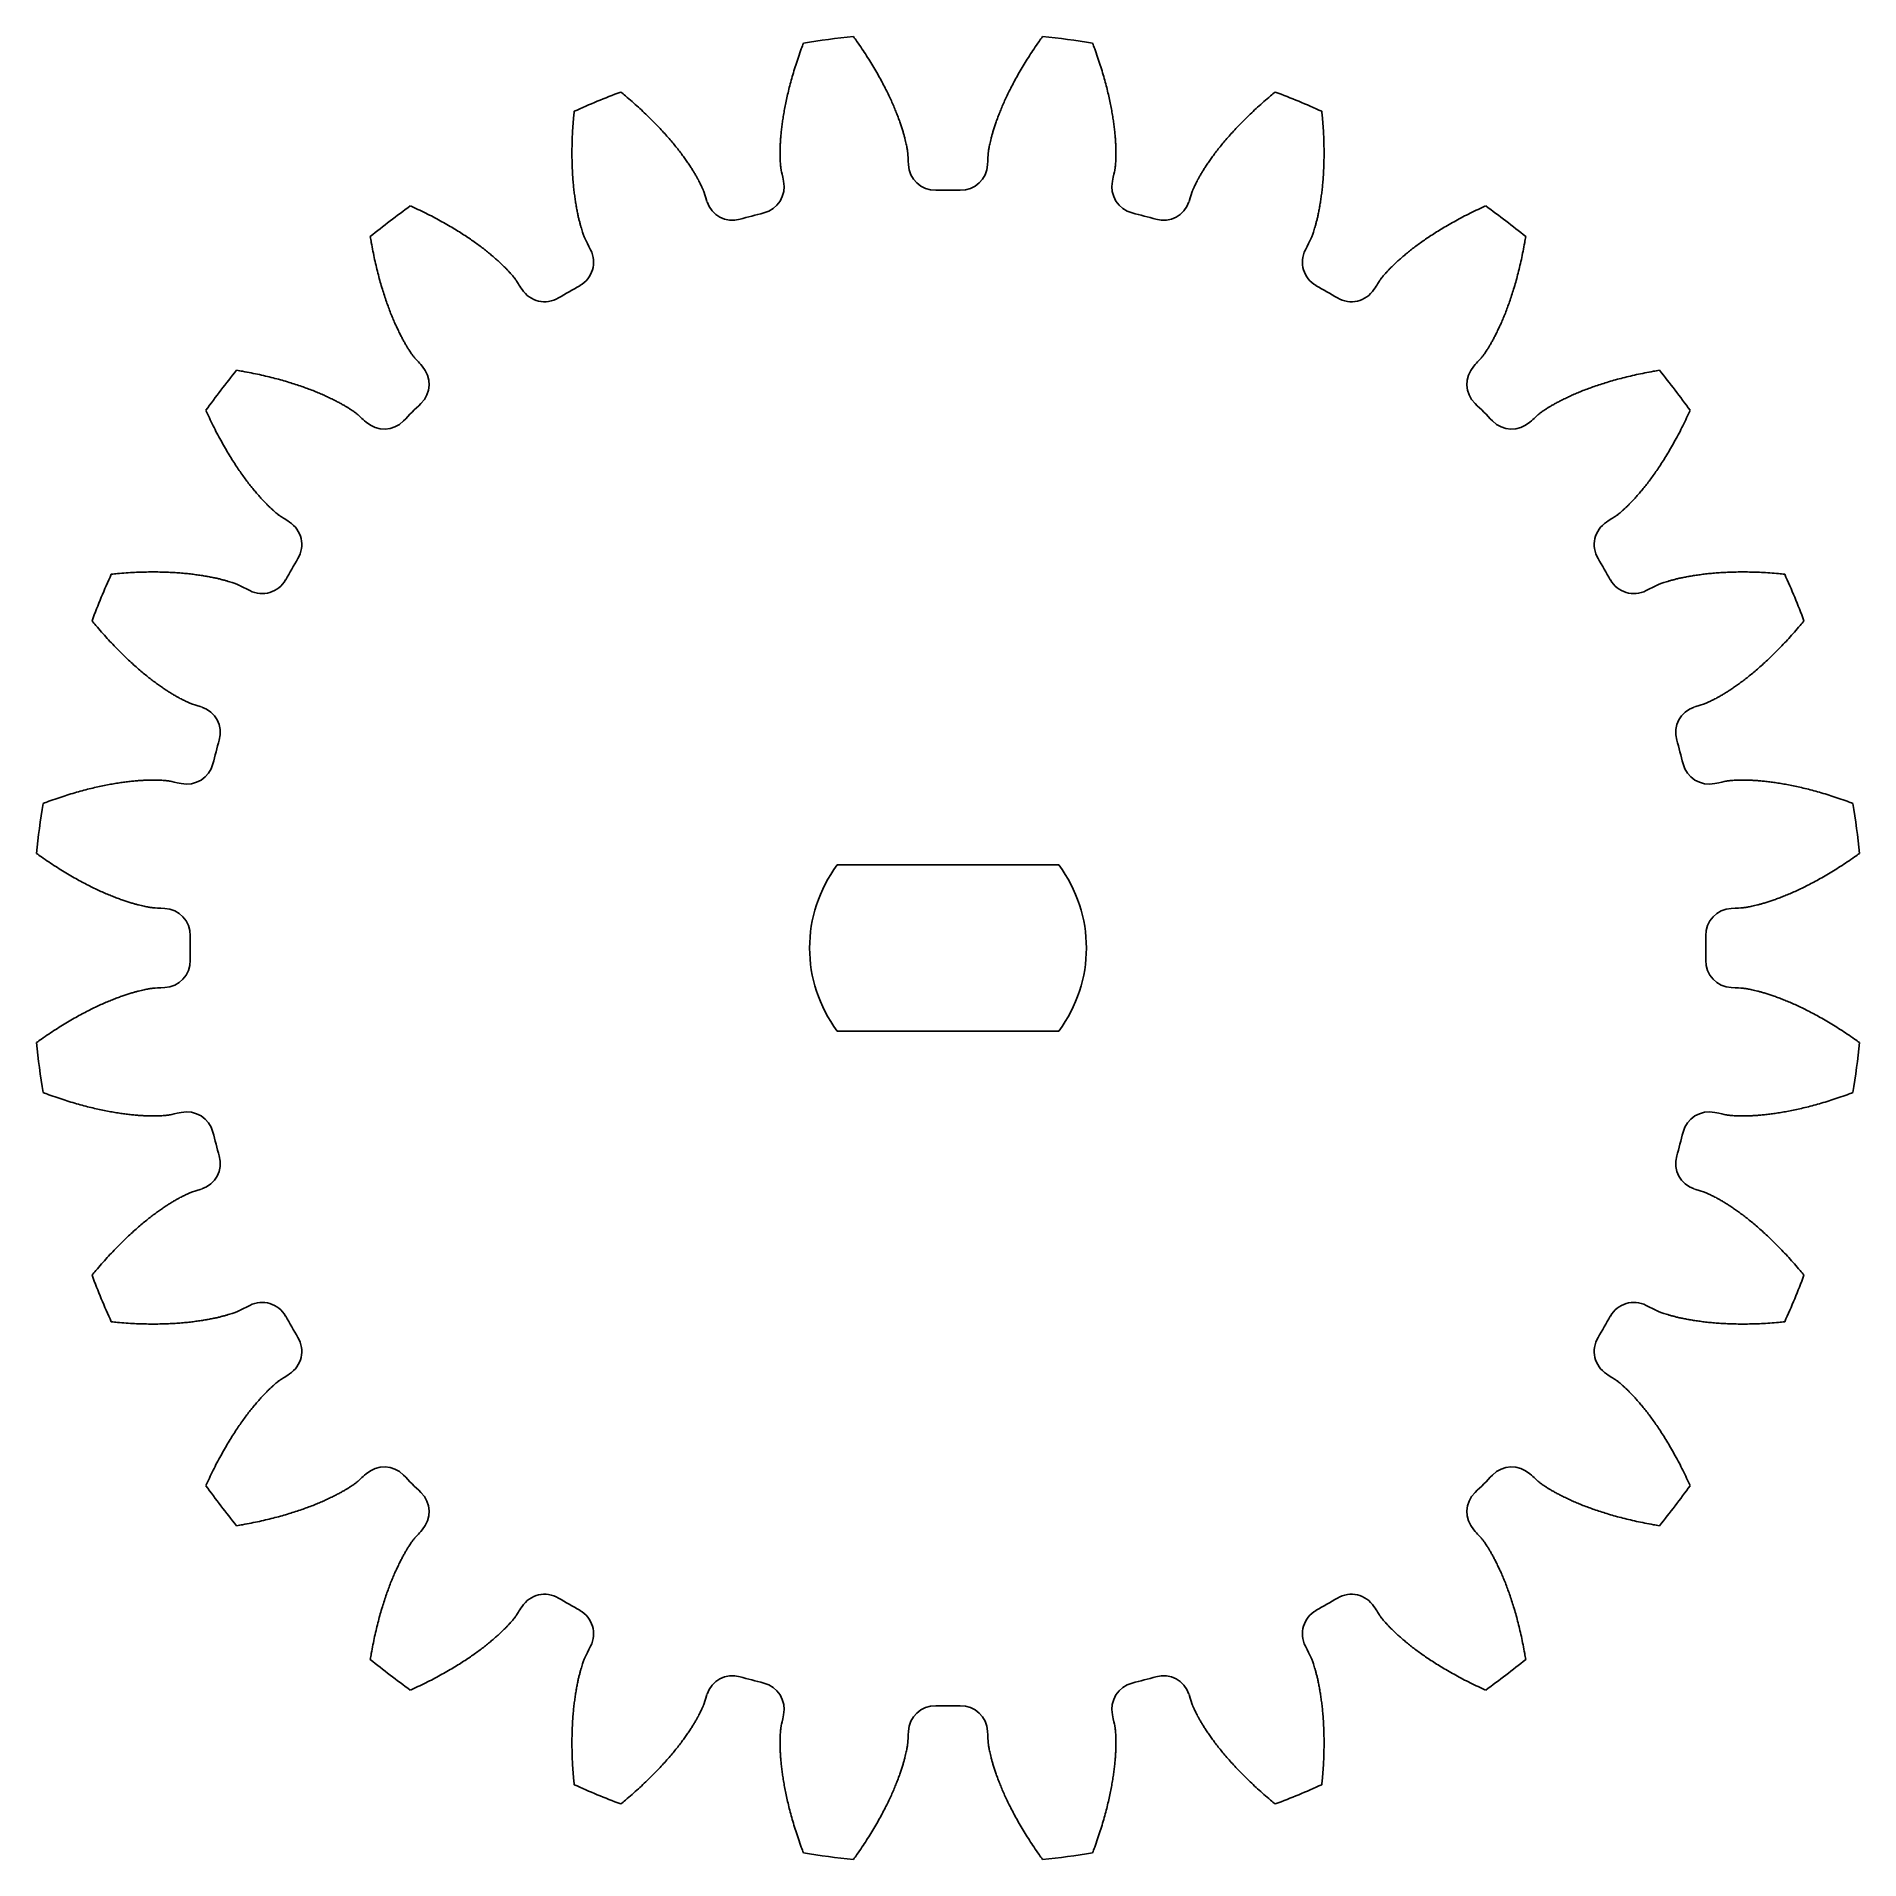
# Model space of a CAD drawing. Extents: x 33.5 to 66.5, y -176.5 to -143.5.
import ezdxf

# ---------------------------------------------------------------- set-up
doc = ezdxf.new("R2010")
doc.units = 0
doc.header["$MEASUREMENT"] = 0
doc.layers.add('VISIBLE', color=7, linetype='CONTINUOUS')

msp = doc.modelspace()

# ---------------------------------------------------------------- linework, layer by layer
at = {"layer": 'VISIBLE'}
for p, q in [((48, -158.5), (52, -158.5)), ((52, -161.5), (48, -161.5))]:
    msp.add_line(p, q, dxfattribs=at)
for centre, radius, start, end in [((50, -160), 16.552, 95.9238, 99.0762), ((50, -160), 16.552, 80.9238, 84.0762), ((50, -160), 16.552, 110.9238, 114.0762), ((50, -160), 16.552, 65.9238, 69.0762), ((49.77, -145.828), 0.486, 182.8937, 270.9291), ((50.23, -145.828), 0.486, 269.0709, 357.1063), ((46.554, -146.252), 0.486, 284.0709, 12.1063), ((53.446, -146.252), 0.486, 167.8937, 255.9291), ((46.11, -146.371), 0.486, 197.8937, 285.9291), ((50, -160), 13.687, 89.0709, 90.9291), ((53.89, -146.371), 0.486, 254.0709, 342.1063), ((50, -160), 16.552, 125.9238, 129.0762), ((50, -160), 13.687, 104.0709, 105.9291), ((50, -160), 13.687, 74.0709, 75.9291), ((50, -160), 16.552, 50.9238, 54.0762), ((43.113, -147.612), 0.486, 299.0709, 27.1063), ((56.887, -147.612), 0.486, 152.8937, 240.9291), ((42.715, -147.842), 0.486, 212.8937, 300.9291), ((50, -160), 13.687, 119.0709, 120.9291), ((50, -160), 13.687, 59.0709, 60.9291), ((57.285, -147.842), 0.486, 239.0709, 327.1063), ((50, -160), 16.552, 140.9238, 144.0762), ((40.142, -149.817), 0.486, 314.0709, 42.1063), ((59.858, -149.817), 0.486, 137.8937, 225.9291), ((50, -160), 16.552, 35.9238, 39.0762), ((50, -160), 13.687, 134.0709, 135.9291), ((50, -160), 13.687, 44.0709, 45.9291), ((39.817, -150.142), 0.486, 227.8937, 315.9291), ((60.183, -150.142), 0.486, 224.0709, 312.1063), ((37.842, -152.715), 0.486, 329.0709, 57.1063), ((62.158, -152.715), 0.486, 122.8937, 210.9291), ((50, -160), 13.687, 149.0709, 150.9291), ((50, -160), 13.687, 29.0709, 30.9291), ((50, -160), 16.552, 155.9238, 159.0762), ((37.612, -153.113), 0.486, 242.8937, 330.9291), ((62.388, -153.113), 0.486, 209.0709, 297.1063), ((50, -160), 16.552, 20.9238, 24.0762), ((36.371, -156.11), 0.486, 344.0709, 72.1063), ((63.629, -156.11), 0.486, 107.8937, 195.9291), ((50, -160), 13.687, 164.0709, 165.9291), ((50, -160), 13.687, 14.0709, 15.9291), ((36.252, -156.554), 0.486, 257.8937, 345.9291), ((63.748, -156.554), 0.486, 194.0709, 282.1063), ((50, -160), 16.552, 170.9238, 174.0762), ((50, -160), 16.552, 5.9238, 9.0762), ((50, -160), 2.5, 143.1301, 216.8699), ((50, -160), 2.5, 323.1301, 36.8699), ((35.828, -159.77), 0.486, 359.0709, 87.1063), ((64.172, -159.77), 0.486, 92.8937, 180.9291), ((50, -160), 13.687, 179.0709, 180.9291), ((50, -160), 13.687, 359.0709, 0.9291), ((35.828, -160.23), 0.486, 272.8937, 0.9291), ((64.172, -160.23), 0.486, 179.0709, 267.1063), ((50, -160), 16.552, 185.9238, 189.0762), ((50, -160), 16.552, 350.9238, 354.0762), ((36.252, -163.446), 0.486, 14.0709, 102.1063), ((63.748, -163.446), 0.486, 77.8937, 165.9291), ((50, -160), 13.687, 194.0709, 195.9291), ((50, -160), 13.687, 344.0709, 345.9291), ((36.371, -163.89), 0.486, 287.8937, 15.9291), ((63.629, -163.89), 0.486, 164.0709, 252.1063), ((50, -160), 16.552, 200.9238, 204.0762), ((50, -160), 16.552, 335.9238, 339.0762), ((37.612, -166.887), 0.486, 29.0709, 117.1063), ((62.388, -166.887), 0.486, 62.8937, 150.9291), ((50, -160), 13.687, 209.0709, 210.9291), ((50, -160), 13.687, 329.0709, 330.9291), ((37.842, -167.285), 0.486, 302.8937, 30.9291), ((62.158, -167.285), 0.486, 149.0709, 237.1063), ((39.817, -169.858), 0.486, 44.0709, 132.1063), ((50, -160), 13.687, 224.0709, 225.9291), ((50, -160), 13.687, 314.0709, 315.9291), ((60.183, -169.858), 0.486, 47.8937, 135.9291), ((50, -160), 16.552, 215.9238, 219.0762), ((40.142, -170.183), 0.486, 317.8937, 45.9291), ((59.858, -170.183), 0.486, 134.0709, 222.1063), ((50, -160), 16.552, 320.9238, 324.0762), ((42.715, -172.158), 0.486, 59.0709, 147.1063), ((50, -160), 13.687, 239.0709, 240.9291), ((50, -160), 13.687, 299.0709, 300.9291), ((57.285, -172.158), 0.486, 32.8937, 120.9291), ((43.113, -172.388), 0.486, 332.8937, 60.9291), ((56.887, -172.388), 0.486, 119.0709, 207.1063), ((50, -160), 16.552, 230.9238, 234.0762), ((50, -160), 16.552, 305.9238, 309.0762), ((46.11, -173.629), 0.486, 74.0709, 162.1063), ((50, -160), 13.687, 254.0709, 255.9291), ((50, -160), 13.687, 284.0709, 285.9291), ((53.89, -173.629), 0.486, 17.8937, 105.9291), ((46.554, -173.748), 0.486, 347.8937, 75.9291), ((53.446, -173.748), 0.486, 104.0709, 192.1063), ((49.77, -174.172), 0.486, 89.0709, 177.1063), ((50, -160), 13.687, 269.0709, 270.9291), ((50.23, -174.172), 0.486, 2.8937, 90.9291), ((50, -160), 16.552, 245.9238, 249.0762), ((50, -160), 16.552, 290.9238, 294.0762), ((50, -160), 16.552, 260.9238, 264.0762), ((50, -160), 16.552, 275.9238, 279.0762)]:
    msp.add_arc(centre, radius, start, end, dxfattribs=at)
for points in [[(49.285, -145.853), (49.279, -145.75), (49.275, -145.658), (49.274, -145.65), (49.272, -145.634), (49.27, -145.615), (49.266, -145.589), (49.261, -145.558), (49.254, -145.521), (49.246, -145.479), (49.235, -145.431), (49.222, -145.378), (49.207, -145.32), (49.188, -145.257), (49.167, -145.188), (49.143, -145.114), (49.115, -145.036), (49.083, -144.953), (49.048, -144.865), (49.009, -144.772), (48.966, -144.675), (48.918, -144.574), (48.866, -144.468), (48.809, -144.359), (48.747, -144.246), (48.679, -144.128), (48.607, -144.008), (48.529, -143.884), (48.446, -143.756), (48.366, -143.64), (48.313, -143.567), (48.292, -143.536)], [(50.715, -145.853), (50.721, -145.75), (50.725, -145.658), (50.726, -145.65), (50.728, -145.634), (50.73, -145.615), (50.734, -145.589), (50.739, -145.558), (50.746, -145.521), (50.754, -145.479), (50.765, -145.431), (50.778, -145.378), (50.793, -145.32), (50.812, -145.257), (50.833, -145.188), (50.857, -145.114), (50.885, -145.036), (50.917, -144.953), (50.952, -144.865), (50.991, -144.772), (51.034, -144.675), (51.082, -144.574), (51.134, -144.468), (51.191, -144.359), (51.253, -144.246), (51.321, -144.128), (51.393, -144.008), (51.471, -143.884), (51.554, -143.756), (51.634, -143.64), (51.687, -143.567), (51.708, -143.536)], [(47.029, -146.15), (47.008, -146.049), (46.989, -145.959), (46.988, -145.951), (46.985, -145.935), (46.982, -145.916), (46.979, -145.89), (46.976, -145.859), (46.973, -145.822), (46.97, -145.779), (46.968, -145.73), (46.967, -145.675), (46.967, -145.615), (46.968, -145.549), (46.971, -145.477), (46.975, -145.4), (46.982, -145.317), (46.991, -145.228), (47.002, -145.134), (47.016, -145.035), (47.033, -144.93), (47.053, -144.819), (47.076, -144.704), (47.103, -144.583), (47.133, -144.458), (47.168, -144.327), (47.206, -144.192), (47.25, -144.052), (47.297, -143.908), (47.344, -143.775), (47.376, -143.69), (47.389, -143.655)], [(52.971, -146.15), (52.992, -146.049), (53.011, -145.959), (53.012, -145.951), (53.015, -145.935), (53.018, -145.916), (53.021, -145.89), (53.024, -145.859), (53.027, -145.822), (53.03, -145.779), (53.032, -145.73), (53.033, -145.675), (53.033, -145.615), (53.032, -145.549), (53.029, -145.477), (53.025, -145.4), (53.018, -145.317), (53.009, -145.228), (52.998, -145.134), (52.984, -145.035), (52.967, -144.93), (52.947, -144.819), (52.924, -144.704), (52.897, -144.583), (52.867, -144.458), (52.832, -144.327), (52.794, -144.192), (52.75, -144.052), (52.703, -143.908), (52.656, -143.775), (52.624, -143.69), (52.611, -143.655)], [(45.647, -146.52), (45.616, -146.422), (45.587, -146.335), (45.585, -146.327), (45.579, -146.312), (45.572, -146.294), (45.561, -146.27), (45.548, -146.241), (45.532, -146.208), (45.513, -146.169), (45.491, -146.126), (45.464, -146.078), (45.434, -146.026), (45.4, -145.969), (45.362, -145.908), (45.319, -145.844), (45.272, -145.775), (45.22, -145.703), (45.163, -145.627), (45.102, -145.548), (45.035, -145.465), (44.962, -145.38), (44.884, -145.291), (44.801, -145.2), (44.712, -145.107), (44.617, -145.011), (44.515, -144.913), (44.408, -144.814), (44.294, -144.712), (44.188, -144.621), (44.118, -144.563), (44.089, -144.539)], [(54.353, -146.52), (54.384, -146.422), (54.413, -146.335), (54.415, -146.327), (54.421, -146.312), (54.428, -146.294), (54.439, -146.27), (54.452, -146.241), (54.468, -146.208), (54.487, -146.169), (54.509, -146.126), (54.536, -146.078), (54.566, -146.026), (54.6, -145.969), (54.638, -145.908), (54.681, -145.844), (54.728, -145.775), (54.78, -145.703), (54.837, -145.627), (54.898, -145.548), (54.965, -145.465), (55.038, -145.38), (55.116, -145.291), (55.199, -145.2), (55.288, -145.107), (55.383, -145.011), (55.485, -144.913), (55.592, -144.814), (55.706, -144.712), (55.812, -144.621), (55.882, -144.563), (55.911, -144.539)], [(43.546, -147.391), (43.499, -147.299), (43.457, -147.217), (43.454, -147.21), (43.447, -147.195), (43.44, -147.177), (43.43, -147.153), (43.419, -147.123), (43.406, -147.088), (43.393, -147.047), (43.378, -147.001), (43.363, -146.948), (43.347, -146.89), (43.331, -146.826), (43.315, -146.756), (43.3, -146.68), (43.285, -146.598), (43.27, -146.51), (43.257, -146.417), (43.244, -146.317), (43.233, -146.211), (43.224, -146.1), (43.217, -145.982), (43.211, -145.859), (43.208, -145.73), (43.208, -145.595), (43.21, -145.454), (43.216, -145.308), (43.224, -145.156), (43.235, -145.015), (43.244, -144.925), (43.248, -144.888)], [(56.454, -147.391), (56.501, -147.299), (56.543, -147.217), (56.546, -147.21), (56.553, -147.195), (56.56, -147.177), (56.57, -147.153), (56.581, -147.123), (56.594, -147.088), (56.607, -147.047), (56.622, -147.001), (56.637, -146.948), (56.653, -146.89), (56.669, -146.826), (56.685, -146.756), (56.7, -146.68), (56.715, -146.598), (56.73, -146.51), (56.743, -146.417), (56.756, -146.317), (56.767, -146.211), (56.776, -146.1), (56.783, -145.982), (56.789, -145.859), (56.792, -145.73), (56.792, -145.595), (56.79, -145.454), (56.784, -145.308), (56.776, -145.156), (56.765, -145.015), (56.756, -144.925), (56.752, -144.888)], [(42.307, -148.106), (42.251, -148.019), (42.201, -147.942), (42.196, -147.936), (42.187, -147.923), (42.175, -147.907), (42.159, -147.887), (42.139, -147.862), (42.115, -147.834), (42.086, -147.802), (42.053, -147.766), (42.016, -147.726), (41.973, -147.684), (41.925, -147.638), (41.873, -147.589), (41.815, -147.537), (41.751, -147.483), (41.683, -147.427), (41.608, -147.368), (41.528, -147.308), (41.442, -147.245), (41.35, -147.182), (41.252, -147.116), (41.148, -147.05), (41.037, -146.983), (40.921, -146.915), (40.798, -146.847), (40.668, -146.778), (40.532, -146.71), (40.405, -146.649), (40.323, -146.611), (40.289, -146.596)], [(57.693, -148.106), (57.749, -148.019), (57.799, -147.942), (57.804, -147.936), (57.813, -147.923), (57.825, -147.907), (57.841, -147.887), (57.861, -147.862), (57.885, -147.834), (57.914, -147.802), (57.947, -147.766), (57.984, -147.726), (58.027, -147.684), (58.075, -147.638), (58.127, -147.589), (58.185, -147.537), (58.249, -147.483), (58.317, -147.427), (58.392, -147.368), (58.472, -147.308), (58.558, -147.245), (58.65, -147.182), (58.748, -147.116), (58.852, -147.05), (58.963, -146.983), (59.079, -146.915), (59.202, -146.847), (59.332, -146.778), (59.468, -146.71), (59.595, -146.649), (59.677, -146.611), (59.711, -146.596)], [(40.502, -149.491), (40.433, -149.414), (40.372, -149.346), (40.367, -149.34), (40.356, -149.327), (40.344, -149.312), (40.329, -149.291), (40.31, -149.266), (40.289, -149.235), (40.265, -149.199), (40.239, -149.158), (40.211, -149.111), (40.181, -149.059), (40.149, -149.001), (40.115, -148.937), (40.081, -148.868), (40.045, -148.793), (40.008, -148.712), (39.971, -148.625), (39.933, -148.532), (39.895, -148.432), (39.857, -148.327), (39.82, -148.215), (39.783, -148.098), (39.746, -147.974), (39.711, -147.843), (39.677, -147.707), (39.644, -147.564), (39.613, -147.415), (39.587, -147.277), (39.572, -147.187), (39.566, -147.15)], [(59.498, -149.491), (59.567, -149.414), (59.628, -149.346), (59.633, -149.34), (59.644, -149.327), (59.656, -149.312), (59.671, -149.291), (59.69, -149.266), (59.711, -149.235), (59.735, -149.199), (59.761, -149.158), (59.789, -149.111), (59.819, -149.059), (59.851, -149.001), (59.885, -148.937), (59.919, -148.868), (59.955, -148.793), (59.992, -148.712), (60.029, -148.625), (60.067, -148.532), (60.105, -148.432), (60.143, -148.327), (60.18, -148.215), (60.217, -148.098), (60.254, -147.974), (60.289, -147.843), (60.323, -147.707), (60.356, -147.564), (60.387, -147.415), (60.413, -147.277), (60.428, -147.187), (60.434, -147.15)], [(39.491, -150.502), (39.414, -150.433), (39.346, -150.372), (39.34, -150.367), (39.327, -150.356), (39.312, -150.344), (39.291, -150.329), (39.266, -150.31), (39.235, -150.289), (39.199, -150.265), (39.158, -150.239), (39.111, -150.211), (39.059, -150.181), (39.001, -150.149), (38.937, -150.115), (38.868, -150.081), (38.793, -150.045), (38.712, -150.008), (38.625, -149.971), (38.532, -149.933), (38.432, -149.895), (38.327, -149.857), (38.215, -149.82), (38.098, -149.783), (37.974, -149.746), (37.843, -149.711), (37.707, -149.677), (37.564, -149.644), (37.415, -149.613), (37.277, -149.587), (37.187, -149.572), (37.15, -149.566)], [(60.509, -150.502), (60.586, -150.433), (60.654, -150.372), (60.66, -150.367), (60.673, -150.356), (60.688, -150.344), (60.709, -150.329), (60.734, -150.31), (60.765, -150.289), (60.801, -150.265), (60.842, -150.239), (60.889, -150.211), (60.941, -150.181), (60.999, -150.149), (61.063, -150.115), (61.132, -150.081), (61.207, -150.045), (61.288, -150.008), (61.375, -149.971), (61.468, -149.933), (61.568, -149.895), (61.673, -149.857), (61.785, -149.82), (61.902, -149.783), (62.026, -149.746), (62.157, -149.711), (62.293, -149.677), (62.436, -149.644), (62.585, -149.613), (62.723, -149.587), (62.813, -149.572), (62.85, -149.566)], [(38.106, -152.307), (38.019, -152.251), (37.942, -152.201), (37.936, -152.196), (37.923, -152.187), (37.907, -152.175), (37.887, -152.159), (37.862, -152.139), (37.834, -152.115), (37.802, -152.086), (37.766, -152.053), (37.726, -152.016), (37.684, -151.973), (37.638, -151.925), (37.589, -151.873), (37.537, -151.815), (37.483, -151.751), (37.427, -151.683), (37.368, -151.608), (37.308, -151.528), (37.245, -151.442), (37.182, -151.35), (37.116, -151.252), (37.05, -151.148), (36.983, -151.037), (36.915, -150.921), (36.847, -150.798), (36.778, -150.668), (36.71, -150.532), (36.649, -150.405), (36.611, -150.323), (36.596, -150.289)], [(61.894, -152.307), (61.981, -152.251), (62.058, -152.201), (62.064, -152.196), (62.077, -152.187), (62.093, -152.175), (62.113, -152.159), (62.138, -152.139), (62.166, -152.115), (62.198, -152.086), (62.234, -152.053), (62.274, -152.016), (62.316, -151.973), (62.362, -151.925), (62.411, -151.873), (62.463, -151.815), (62.517, -151.751), (62.573, -151.683), (62.632, -151.608), (62.692, -151.528), (62.755, -151.442), (62.818, -151.35), (62.884, -151.252), (62.95, -151.148), (63.017, -151.037), (63.085, -150.921), (63.153, -150.798), (63.222, -150.668), (63.29, -150.532), (63.351, -150.405), (63.389, -150.323), (63.404, -150.289)], [(37.391, -153.546), (37.299, -153.499), (37.217, -153.457), (37.21, -153.454), (37.195, -153.447), (37.177, -153.44), (37.153, -153.43), (37.123, -153.419), (37.088, -153.406), (37.047, -153.393), (37.001, -153.378), (36.948, -153.363), (36.89, -153.347), (36.826, -153.331), (36.756, -153.315), (36.68, -153.3), (36.598, -153.285), (36.51, -153.27), (36.417, -153.257), (36.317, -153.244), (36.211, -153.233), (36.1, -153.224), (35.982, -153.217), (35.859, -153.211), (35.73, -153.208), (35.595, -153.208), (35.454, -153.21), (35.308, -153.216), (35.156, -153.224), (35.015, -153.235), (34.925, -153.244), (34.888, -153.248)], [(62.609, -153.546), (62.701, -153.499), (62.783, -153.457), (62.79, -153.454), (62.805, -153.447), (62.823, -153.44), (62.847, -153.43), (62.877, -153.419), (62.912, -153.406), (62.953, -153.393), (62.999, -153.378), (63.052, -153.363), (63.11, -153.347), (63.174, -153.331), (63.244, -153.315), (63.32, -153.3), (63.402, -153.285), (63.49, -153.27), (63.583, -153.257), (63.683, -153.244), (63.789, -153.233), (63.9, -153.224), (64.018, -153.217), (64.141, -153.211), (64.27, -153.208), (64.405, -153.208), (64.546, -153.21), (64.692, -153.216), (64.844, -153.224), (64.985, -153.235), (65.075, -153.244), (65.112, -153.248)], [(36.52, -155.647), (36.422, -155.616), (36.335, -155.587), (36.327, -155.585), (36.312, -155.579), (36.294, -155.572), (36.27, -155.561), (36.241, -155.548), (36.208, -155.532), (36.169, -155.513), (36.126, -155.491), (36.078, -155.464), (36.026, -155.434), (35.969, -155.4), (35.908, -155.362), (35.844, -155.319), (35.775, -155.272), (35.703, -155.22), (35.627, -155.163), (35.548, -155.102), (35.465, -155.035), (35.38, -154.962), (35.291, -154.884), (35.2, -154.801), (35.107, -154.712), (35.011, -154.617), (34.913, -154.515), (34.814, -154.408), (34.712, -154.294), (34.621, -154.188), (34.563, -154.118), (34.539, -154.089)], [(63.48, -155.647), (63.578, -155.616), (63.665, -155.587), (63.673, -155.585), (63.688, -155.579), (63.706, -155.572), (63.73, -155.561), (63.759, -155.548), (63.792, -155.532), (63.831, -155.513), (63.874, -155.491), (63.922, -155.464), (63.974, -155.434), (64.031, -155.4), (64.092, -155.362), (64.156, -155.319), (64.225, -155.272), (64.297, -155.22), (64.373, -155.163), (64.452, -155.102), (64.535, -155.035), (64.62, -154.962), (64.709, -154.884), (64.8, -154.801), (64.893, -154.712), (64.989, -154.617), (65.087, -154.515), (65.186, -154.408), (65.288, -154.294), (65.379, -154.188), (65.437, -154.118), (65.461, -154.089)], [(36.15, -157.029), (36.049, -157.008), (35.959, -156.989), (35.951, -156.988), (35.935, -156.985), (35.916, -156.982), (35.89, -156.979), (35.859, -156.976), (35.822, -156.973), (35.779, -156.97), (35.73, -156.968), (35.675, -156.967), (35.615, -156.967), (35.549, -156.968), (35.477, -156.971), (35.4, -156.975), (35.317, -156.982), (35.228, -156.991), (35.134, -157.002), (35.035, -157.016), (34.93, -157.033), (34.819, -157.053), (34.704, -157.076), (34.583, -157.103), (34.458, -157.133), (34.327, -157.168), (34.192, -157.206), (34.052, -157.25), (33.908, -157.297), (33.775, -157.344), (33.69, -157.376), (33.655, -157.389)], [(63.85, -157.029), (63.951, -157.008), (64.041, -156.989), (64.049, -156.988), (64.065, -156.985), (64.084, -156.982), (64.11, -156.979), (64.141, -156.976), (64.178, -156.973), (64.221, -156.97), (64.27, -156.968), (64.325, -156.967), (64.385, -156.967), (64.451, -156.968), (64.523, -156.971), (64.6, -156.975), (64.683, -156.982), (64.772, -156.991), (64.866, -157.002), (64.965, -157.016), (65.07, -157.033), (65.181, -157.053), (65.296, -157.076), (65.417, -157.103), (65.542, -157.133), (65.673, -157.168), (65.808, -157.206), (65.948, -157.25), (66.092, -157.297), (66.225, -157.344), (66.31, -157.376), (66.345, -157.389)], [(35.853, -159.285), (35.75, -159.279), (35.658, -159.275), (35.65, -159.274), (35.634, -159.272), (35.615, -159.27), (35.589, -159.266), (35.558, -159.261), (35.521, -159.254), (35.479, -159.246), (35.431, -159.235), (35.378, -159.222), (35.32, -159.207), (35.257, -159.188), (35.188, -159.167), (35.114, -159.143), (35.036, -159.115), (34.953, -159.083), (34.865, -159.048), (34.772, -159.009), (34.675, -158.966), (34.574, -158.918), (34.468, -158.866), (34.359, -158.809), (34.246, -158.747), (34.128, -158.679), (34.008, -158.607), (33.884, -158.529), (33.756, -158.446), (33.64, -158.366), (33.567, -158.313), (33.536, -158.292)], [(64.147, -159.285), (64.25, -159.279), (64.342, -159.275), (64.35, -159.274), (64.366, -159.272), (64.385, -159.27), (64.411, -159.266), (64.442, -159.261), (64.479, -159.254), (64.521, -159.246), (64.569, -159.235), (64.622, -159.222), (64.68, -159.207), (64.743, -159.188), (64.812, -159.167), (64.886, -159.143), (64.964, -159.115), (65.047, -159.083), (65.135, -159.048), (65.228, -159.009), (65.325, -158.966), (65.426, -158.918), (65.532, -158.866), (65.641, -158.809), (65.754, -158.747), (65.872, -158.679), (65.992, -158.607), (66.116, -158.529), (66.244, -158.446), (66.36, -158.366), (66.433, -158.313), (66.464, -158.292)], [(35.853, -160.715), (35.75, -160.721), (35.658, -160.725), (35.65, -160.726), (35.634, -160.728), (35.615, -160.73), (35.589, -160.734), (35.558, -160.739), (35.521, -160.746), (35.479, -160.754), (35.431, -160.765), (35.378, -160.778), (35.32, -160.793), (35.257, -160.812), (35.188, -160.833), (35.114, -160.857), (35.036, -160.885), (34.953, -160.917), (34.865, -160.952), (34.772, -160.991), (34.675, -161.034), (34.574, -161.082), (34.468, -161.134), (34.359, -161.191), (34.246, -161.253), (34.128, -161.321), (34.008, -161.393), (33.884, -161.471), (33.756, -161.554), (33.64, -161.634), (33.567, -161.687), (33.536, -161.708)], [(64.147, -160.715), (64.25, -160.721), (64.342, -160.725), (64.35, -160.726), (64.366, -160.728), (64.385, -160.73), (64.411, -160.734), (64.442, -160.739), (64.479, -160.746), (64.521, -160.754), (64.569, -160.765), (64.622, -160.778), (64.68, -160.793), (64.743, -160.812), (64.812, -160.833), (64.886, -160.857), (64.964, -160.885), (65.047, -160.917), (65.135, -160.952), (65.228, -160.991), (65.325, -161.034), (65.426, -161.082), (65.532, -161.134), (65.641, -161.191), (65.754, -161.253), (65.872, -161.321), (65.992, -161.393), (66.116, -161.471), (66.244, -161.554), (66.36, -161.634), (66.433, -161.687), (66.464, -161.708)], [(36.15, -162.971), (36.049, -162.992), (35.959, -163.011), (35.951, -163.012), (35.935, -163.015), (35.916, -163.018), (35.89, -163.021), (35.859, -163.024), (35.822, -163.027), (35.779, -163.03), (35.73, -163.032), (35.675, -163.033), (35.615, -163.033), (35.549, -163.032), (35.477, -163.029), (35.4, -163.025), (35.317, -163.018), (35.228, -163.009), (35.134, -162.998), (35.035, -162.984), (34.93, -162.967), (34.819, -162.947), (34.704, -162.924), (34.583, -162.897), (34.458, -162.867), (34.327, -162.832), (34.192, -162.794), (34.052, -162.75), (33.908, -162.703), (33.775, -162.656), (33.69, -162.624), (33.655, -162.611)], [(63.85, -162.971), (63.951, -162.992), (64.041, -163.011), (64.049, -163.012), (64.065, -163.015), (64.084, -163.018), (64.11, -163.021), (64.141, -163.024), (64.178, -163.027), (64.221, -163.03), (64.27, -163.032), (64.325, -163.033), (64.385, -163.033), (64.451, -163.032), (64.523, -163.029), (64.6, -163.025), (64.683, -163.018), (64.772, -163.009), (64.866, -162.998), (64.965, -162.984), (65.07, -162.967), (65.181, -162.947), (65.296, -162.924), (65.417, -162.897), (65.542, -162.867), (65.673, -162.832), (65.808, -162.794), (65.948, -162.75), (66.092, -162.703), (66.225, -162.656), (66.31, -162.624), (66.345, -162.611)], [(36.52, -164.353), (36.422, -164.384), (36.335, -164.413), (36.327, -164.415), (36.312, -164.421), (36.294, -164.428), (36.27, -164.439), (36.241, -164.452), (36.208, -164.468), (36.169, -164.487), (36.126, -164.509), (36.078, -164.536), (36.026, -164.566), (35.969, -164.6), (35.908, -164.638), (35.844, -164.681), (35.775, -164.728), (35.703, -164.78), (35.627, -164.837), (35.548, -164.898), (35.465, -164.965), (35.38, -165.038), (35.291, -165.116), (35.2, -165.199), (35.107, -165.288), (35.011, -165.383), (34.913, -165.485), (34.814, -165.592), (34.712, -165.706), (34.621, -165.812), (34.563, -165.882), (34.539, -165.911)], [(63.48, -164.353), (63.578, -164.384), (63.665, -164.413), (63.673, -164.415), (63.688, -164.421), (63.706, -164.428), (63.73, -164.439), (63.759, -164.452), (63.792, -164.468), (63.831, -164.487), (63.874, -164.509), (63.922, -164.536), (63.974, -164.566), (64.031, -164.6), (64.092, -164.638), (64.156, -164.681), (64.225, -164.728), (64.297, -164.78), (64.373, -164.837), (64.452, -164.898), (64.535, -164.965), (64.62, -165.038), (64.709, -165.116), (64.8, -165.199), (64.893, -165.288), (64.989, -165.383), (65.087, -165.485), (65.186, -165.592), (65.288, -165.706), (65.379, -165.812), (65.437, -165.882), (65.461, -165.911)], [(37.391, -166.454), (37.299, -166.501), (37.217, -166.543), (37.21, -166.546), (37.195, -166.553), (37.177, -166.56), (37.153, -166.57), (37.123, -166.581), (37.088, -166.594), (37.047, -166.607), (37.001, -166.622), (36.948, -166.637), (36.89, -166.653), (36.826, -166.669), (36.756, -166.685), (36.68, -166.7), (36.598, -166.715), (36.51, -166.73), (36.417, -166.743), (36.317, -166.756), (36.211, -166.767), (36.1, -166.776), (35.982, -166.783), (35.859, -166.789), (35.73, -166.792), (35.595, -166.792), (35.454, -166.79), (35.308, -166.784), (35.156, -166.776), (35.015, -166.765), (34.925, -166.756), (34.888, -166.752)], [(62.609, -166.454), (62.701, -166.501), (62.783, -166.543), (62.79, -166.546), (62.805, -166.553), (62.823, -166.56), (62.847, -166.57), (62.877, -166.581), (62.912, -166.594), (62.953, -166.607), (62.999, -166.622), (63.052, -166.637), (63.11, -166.653), (63.174, -166.669), (63.244, -166.685), (63.32, -166.7), (63.402, -166.715), (63.49, -166.73), (63.583, -166.743), (63.683, -166.756), (63.789, -166.767), (63.9, -166.776), (64.018, -166.783), (64.141, -166.789), (64.27, -166.792), (64.405, -166.792), (64.546, -166.79), (64.692, -166.784), (64.844, -166.776), (64.985, -166.765), (65.075, -166.756), (65.112, -166.752)], [(38.106, -167.693), (38.019, -167.749), (37.942, -167.799), (37.936, -167.804), (37.923, -167.813), (37.907, -167.825), (37.887, -167.841), (37.862, -167.861), (37.834, -167.885), (37.802, -167.914), (37.766, -167.947), (37.726, -167.984), (37.684, -168.027), (37.638, -168.075), (37.589, -168.127), (37.537, -168.185), (37.483, -168.249), (37.427, -168.317), (37.368, -168.392), (37.308, -168.472), (37.245, -168.558), (37.182, -168.65), (37.116, -168.748), (37.05, -168.852), (36.983, -168.963), (36.915, -169.079), (36.847, -169.202), (36.778, -169.332), (36.71, -169.468), (36.649, -169.595), (36.611, -169.677), (36.596, -169.711)], [(61.894, -167.693), (61.981, -167.749), (62.058, -167.799), (62.064, -167.804), (62.077, -167.813), (62.093, -167.825), (62.113, -167.841), (62.138, -167.861), (62.166, -167.885), (62.198, -167.914), (62.234, -167.947), (62.274, -167.984), (62.316, -168.027), (62.362, -168.075), (62.411, -168.127), (62.463, -168.185), (62.517, -168.249), (62.573, -168.317), (62.632, -168.392), (62.692, -168.472), (62.755, -168.558), (62.818, -168.65), (62.884, -168.748), (62.95, -168.852), (63.017, -168.963), (63.085, -169.079), (63.153, -169.202), (63.222, -169.332), (63.29, -169.468), (63.351, -169.595), (63.389, -169.677), (63.404, -169.711)], [(39.491, -169.498), (39.414, -169.567), (39.346, -169.628), (39.34, -169.633), (39.327, -169.644), (39.312, -169.656), (39.291, -169.671), (39.266, -169.69), (39.235, -169.711), (39.199, -169.735), (39.158, -169.761), (39.111, -169.789), (39.059, -169.819), (39.001, -169.851), (38.937, -169.885), (38.868, -169.919), (38.793, -169.955), (38.712, -169.992), (38.625, -170.029), (38.532, -170.067), (38.432, -170.105), (38.327, -170.143), (38.215, -170.18), (38.098, -170.217), (37.974, -170.254), (37.843, -170.289), (37.707, -170.323), (37.564, -170.356), (37.415, -170.387), (37.277, -170.413), (37.187, -170.428), (37.15, -170.434)], [(60.509, -169.498), (60.586, -169.567), (60.654, -169.628), (60.66, -169.633), (60.673, -169.644), (60.688, -169.656), (60.709, -169.671), (60.734, -169.69), (60.765, -169.711), (60.801, -169.735), (60.842, -169.761), (60.889, -169.789), (60.941, -169.819), (60.999, -169.851), (61.063, -169.885), (61.132, -169.919), (61.207, -169.955), (61.288, -169.992), (61.375, -170.029), (61.468, -170.067), (61.568, -170.105), (61.673, -170.143), (61.785, -170.18), (61.902, -170.217), (62.026, -170.254), (62.157, -170.289), (62.293, -170.323), (62.436, -170.356), (62.585, -170.387), (62.723, -170.413), (62.813, -170.428), (62.85, -170.434)], [(40.502, -170.509), (40.433, -170.586), (40.372, -170.654), (40.367, -170.66), (40.356, -170.673), (40.344, -170.688), (40.329, -170.709), (40.31, -170.734), (40.289, -170.765), (40.265, -170.801), (40.239, -170.842), (40.211, -170.889), (40.181, -170.941), (40.149, -170.999), (40.115, -171.063), (40.081, -171.132), (40.045, -171.207), (40.008, -171.288), (39.971, -171.375), (39.933, -171.468), (39.895, -171.568), (39.857, -171.673), (39.82, -171.785), (39.783, -171.902), (39.746, -172.026), (39.711, -172.157), (39.677, -172.293), (39.644, -172.436), (39.613, -172.585), (39.587, -172.723), (39.572, -172.813), (39.566, -172.85)], [(59.498, -170.509), (59.567, -170.586), (59.628, -170.654), (59.633, -170.66), (59.644, -170.673), (59.656, -170.688), (59.671, -170.709), (59.69, -170.734), (59.711, -170.765), (59.735, -170.801), (59.761, -170.842), (59.789, -170.889), (59.819, -170.941), (59.851, -170.999), (59.885, -171.063), (59.919, -171.132), (59.955, -171.207), (59.992, -171.288), (60.029, -171.375), (60.067, -171.468), (60.105, -171.568), (60.143, -171.673), (60.18, -171.785), (60.217, -171.902), (60.254, -172.026), (60.289, -172.157), (60.323, -172.293), (60.356, -172.436), (60.387, -172.585), (60.413, -172.723), (60.428, -172.813), (60.434, -172.85)], [(42.307, -171.894), (42.251, -171.981), (42.201, -172.058), (42.196, -172.064), (42.187, -172.077), (42.175, -172.093), (42.159, -172.113), (42.139, -172.138), (42.115, -172.166), (42.086, -172.198), (42.053, -172.234), (42.016, -172.274), (41.973, -172.316), (41.925, -172.362), (41.873, -172.411), (41.815, -172.463), (41.751, -172.517), (41.683, -172.573), (41.608, -172.632), (41.528, -172.692), (41.442, -172.755), (41.35, -172.818), (41.252, -172.884), (41.148, -172.95), (41.037, -173.017), (40.921, -173.085), (40.798, -173.153), (40.668, -173.222), (40.532, -173.29), (40.405, -173.351), (40.323, -173.389), (40.289, -173.404)], [(57.693, -171.894), (57.749, -171.981), (57.799, -172.058), (57.804, -172.064), (57.813, -172.077), (57.825, -172.093), (57.841, -172.113), (57.861, -172.138), (57.885, -172.166), (57.914, -172.198), (57.947, -172.234), (57.984, -172.274), (58.027, -172.316), (58.075, -172.362), (58.127, -172.411), (58.185, -172.463), (58.249, -172.517), (58.317, -172.573), (58.392, -172.632), (58.472, -172.692), (58.558, -172.755), (58.65, -172.818), (58.748, -172.884), (58.852, -172.95), (58.963, -173.017), (59.079, -173.085), (59.202, -173.153), (59.332, -173.222), (59.468, -173.29), (59.595, -173.351), (59.677, -173.389), (59.711, -173.404)], [(43.546, -172.609), (43.499, -172.701), (43.457, -172.783), (43.454, -172.79), (43.447, -172.805), (43.44, -172.823), (43.43, -172.847), (43.419, -172.877), (43.406, -172.912), (43.393, -172.953), (43.378, -172.999), (43.363, -173.052), (43.347, -173.11), (43.331, -173.174), (43.315, -173.244), (43.3, -173.32), (43.285, -173.402), (43.27, -173.49), (43.257, -173.583), (43.244, -173.683), (43.233, -173.789), (43.224, -173.9), (43.217, -174.018), (43.211, -174.141), (43.208, -174.27), (43.208, -174.405), (43.21, -174.546), (43.216, -174.692), (43.224, -174.844), (43.235, -174.985), (43.244, -175.075), (43.248, -175.112)], [(56.454, -172.609), (56.501, -172.701), (56.543, -172.783), (56.546, -172.79), (56.553, -172.805), (56.56, -172.823), (56.57, -172.847), (56.581, -172.877), (56.594, -172.912), (56.607, -172.953), (56.622, -172.999), (56.637, -173.052), (56.653, -173.11), (56.669, -173.174), (56.685, -173.244), (56.7, -173.32), (56.715, -173.402), (56.73, -173.49), (56.743, -173.583), (56.756, -173.683), (56.767, -173.789), (56.776, -173.9), (56.783, -174.018), (56.789, -174.141), (56.792, -174.27), (56.792, -174.405), (56.79, -174.546), (56.784, -174.692), (56.776, -174.844), (56.765, -174.985), (56.756, -175.075), (56.752, -175.112)], [(45.647, -173.48), (45.616, -173.578), (45.587, -173.665), (45.585, -173.673), (45.579, -173.688), (45.572, -173.706), (45.561, -173.73), (45.548, -173.759), (45.532, -173.792), (45.513, -173.831), (45.491, -173.874), (45.464, -173.922), (45.434, -173.974), (45.4, -174.031), (45.362, -174.092), (45.319, -174.156), (45.272, -174.225), (45.22, -174.297), (45.163, -174.373), (45.102, -174.452), (45.035, -174.535), (44.962, -174.62), (44.884, -174.709), (44.801, -174.8), (44.712, -174.893), (44.617, -174.989), (44.515, -175.087), (44.408, -175.186), (44.294, -175.288), (44.188, -175.379), (44.118, -175.437), (44.089, -175.461)], [(54.353, -173.48), (54.384, -173.578), (54.413, -173.665), (54.415, -173.673), (54.421, -173.688), (54.428, -173.706), (54.439, -173.73), (54.452, -173.759), (54.468, -173.792), (54.487, -173.831), (54.509, -173.874), (54.536, -173.922), (54.566, -173.974), (54.6, -174.031), (54.638, -174.092), (54.681, -174.156), (54.728, -174.225), (54.78, -174.297), (54.837, -174.373), (54.898, -174.452), (54.965, -174.535), (55.038, -174.62), (55.116, -174.709), (55.199, -174.8), (55.288, -174.893), (55.383, -174.989), (55.485, -175.087), (55.592, -175.186), (55.706, -175.288), (55.812, -175.379), (55.882, -175.437), (55.911, -175.461)], [(47.029, -173.85), (47.008, -173.951), (46.989, -174.041), (46.988, -174.049), (46.985, -174.065), (46.982, -174.084), (46.979, -174.11), (46.976, -174.141), (46.973, -174.178), (46.97, -174.221), (46.968, -174.27), (46.967, -174.325), (46.967, -174.385), (46.968, -174.451), (46.971, -174.523), (46.975, -174.6), (46.982, -174.683), (46.991, -174.772), (47.002, -174.866), (47.016, -174.965), (47.033, -175.07), (47.053, -175.181), (47.076, -175.296), (47.103, -175.417), (47.133, -175.542), (47.168, -175.673), (47.206, -175.808), (47.25, -175.948), (47.297, -176.092), (47.344, -176.225), (47.376, -176.31), (47.389, -176.345)], [(52.971, -173.85), (52.992, -173.951), (53.011, -174.041), (53.012, -174.049), (53.015, -174.065), (53.018, -174.084), (53.021, -174.11), (53.024, -174.141), (53.027, -174.178), (53.03, -174.221), (53.032, -174.27), (53.033, -174.325), (53.033, -174.385), (53.032, -174.451), (53.029, -174.523), (53.025, -174.6), (53.018, -174.683), (53.009, -174.772), (52.998, -174.866), (52.984, -174.965), (52.967, -175.07), (52.947, -175.181), (52.924, -175.296), (52.897, -175.417), (52.867, -175.542), (52.832, -175.673), (52.794, -175.808), (52.75, -175.948), (52.703, -176.092), (52.656, -176.225), (52.624, -176.31), (52.611, -176.345)], [(49.285, -174.147), (49.279, -174.25), (49.275, -174.342), (49.274, -174.35), (49.272, -174.366), (49.27, -174.385), (49.266, -174.411), (49.261, -174.442), (49.254, -174.479), (49.246, -174.521), (49.235, -174.569), (49.222, -174.622), (49.207, -174.68), (49.188, -174.743), (49.167, -174.812), (49.143, -174.886), (49.115, -174.964), (49.083, -175.047), (49.048, -175.135), (49.009, -175.228), (48.966, -175.325), (48.918, -175.426), (48.866, -175.532), (48.809, -175.641), (48.747, -175.754), (48.679, -175.872), (48.607, -175.992), (48.529, -176.116), (48.446, -176.244), (48.366, -176.36), (48.313, -176.433), (48.292, -176.464)], [(50.715, -174.147), (50.721, -174.25), (50.725, -174.342), (50.726, -174.35), (50.728, -174.366), (50.73, -174.385), (50.734, -174.411), (50.739, -174.442), (50.746, -174.479), (50.754, -174.521), (50.765, -174.569), (50.778, -174.622), (50.793, -174.68), (50.812, -174.743), (50.833, -174.812), (50.857, -174.886), (50.885, -174.964), (50.917, -175.047), (50.952, -175.135), (50.991, -175.228), (51.034, -175.325), (51.082, -175.426), (51.134, -175.532), (51.191, -175.641), (51.253, -175.754), (51.321, -175.872), (51.393, -175.992), (51.471, -176.116), (51.554, -176.244), (51.634, -176.36), (51.687, -176.433), (51.708, -176.464)]]:
    msp.add_open_spline(points, degree=3, knots=[0.0524829, 0.0524829, 0.0524829, 0.0524829, 0.0947191, 0.1054354, 0.1192701, 0.1356394, 0.1542005, 0.1747206, 0.1970283, 0.2209906, 0.2465004, 0.2734691, 0.3018217, 0.3314937, 0.3624289, 0.3945777, 0.4278959, 0.4623439, 0.4978857, 0.5344887, 0.572123, 0.6107611, 0.6503774, 0.6909486, 0.7324525, 0.7748687, 0.818178, 0.8623622, 0.9074046, 0.9532889, 0.9850888, 0.9850888, 0.9850888, 0.9850888], dxfattribs=at)

doc.saveas('drawing.dxf')
